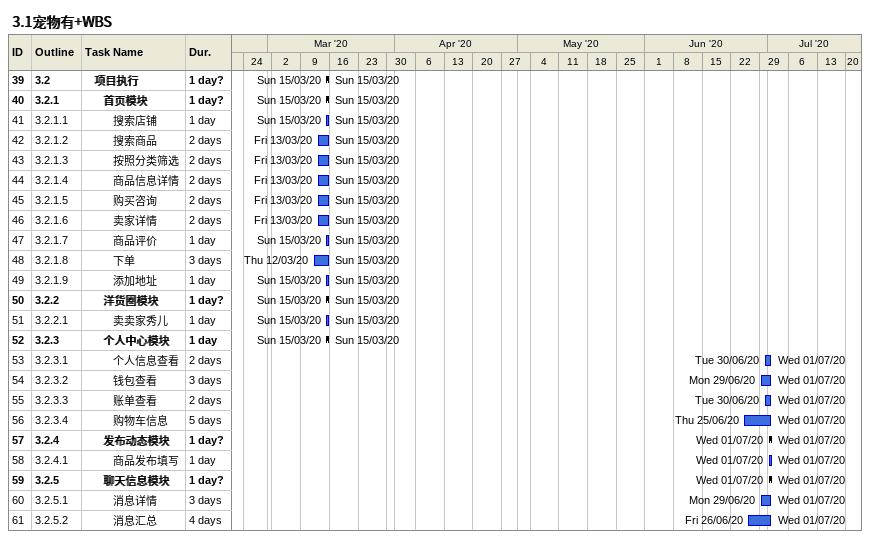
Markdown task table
3.1宠物有+WBS

| ID | WBS | Task | Duration | Start | Finish |
|---|---|---|---|---|---|
| 39 | 3.2 | **项目执行** | 1d? | 2020-03-15 | 2020-03-15 |
| 40 | 3.2.1 | **首页模块** | 1d? | 2020-03-15 | 2020-03-15 |
| 41 | 3.2.1.1 | 搜索店铺 | 1d | 2020-03-15 | 2020-03-15 |
| 42 | 3.2.1.2 | 搜索商品 | 2d | 2020-03-13 | 2020-03-15 |
| 43 | 3.2.1.3 | 按照分类筛选 | 2d | 2020-03-13 | 2020-03-15 |
| 44 | 3.2.1.4 | 商品信息详情 | 2d | 2020-03-13 | 2020-03-15 |
| 45 | 3.2.1.5 | 购买咨询 | 2d | 2020-03-13 | 2020-03-15 |
| 46 | 3.2.1.6 | 卖家详情 | 2d | 2020-03-13 | 2020-03-15 |
| 47 | 3.2.1.7 | 商品评价 | 1d | 2020-03-15 | 2020-03-15 |
| 48 | 3.2.1.8 | 下单 | 3d | 2020-03-12 | 2020-03-15 |
| 49 | 3.2.1.9 | 添加地址 | 1d | 2020-03-15 | 2020-03-15 |
| 50 | 3.2.2 | **洋货圈模块** | 1d? | 2020-03-15 | 2020-03-15 |
| 51 | 3.2.2.1 | 卖卖家秀儿 | 1d | 2020-03-15 | 2020-03-15 |
| 52 | 3.2.3 | **个人中心模块** | 1d | 2020-03-15 | 2020-03-15 |
| 53 | 3.2.3.1 | 个人信息查看 | 2d | 2020-06-30 | 2020-07-01 |
| 54 | 3.2.3.2 | 钱包查看 | 3d | 2020-06-29 | 2020-07-01 |
| 55 | 3.2.3.3 | 账单查看 | 2d | 2020-06-30 | 2020-07-01 |
| 56 | 3.2.3.4 | 购物车信息 | 5d | 2020-06-25 | 2020-07-01 |
| 57 | 3.2.4 | **发布动态模块** | 1d? | 2020-07-01 | 2020-07-01 |
| 58 | 3.2.4.1 | 商品发布填写 | 1d | 2020-07-01 | 2020-07-01 |
| 59 | 3.2.5 | **聊天信息模块** | 1d? | 2020-07-01 | 2020-07-01 |
| 60 | 3.2.5.1 | 消息详情 | 3d | 2020-06-29 | 2020-07-01 |
| 61 | 3.2.5.2 | 消息汇总 | 4d | 2020-06-26 | 2020-07-01 |
